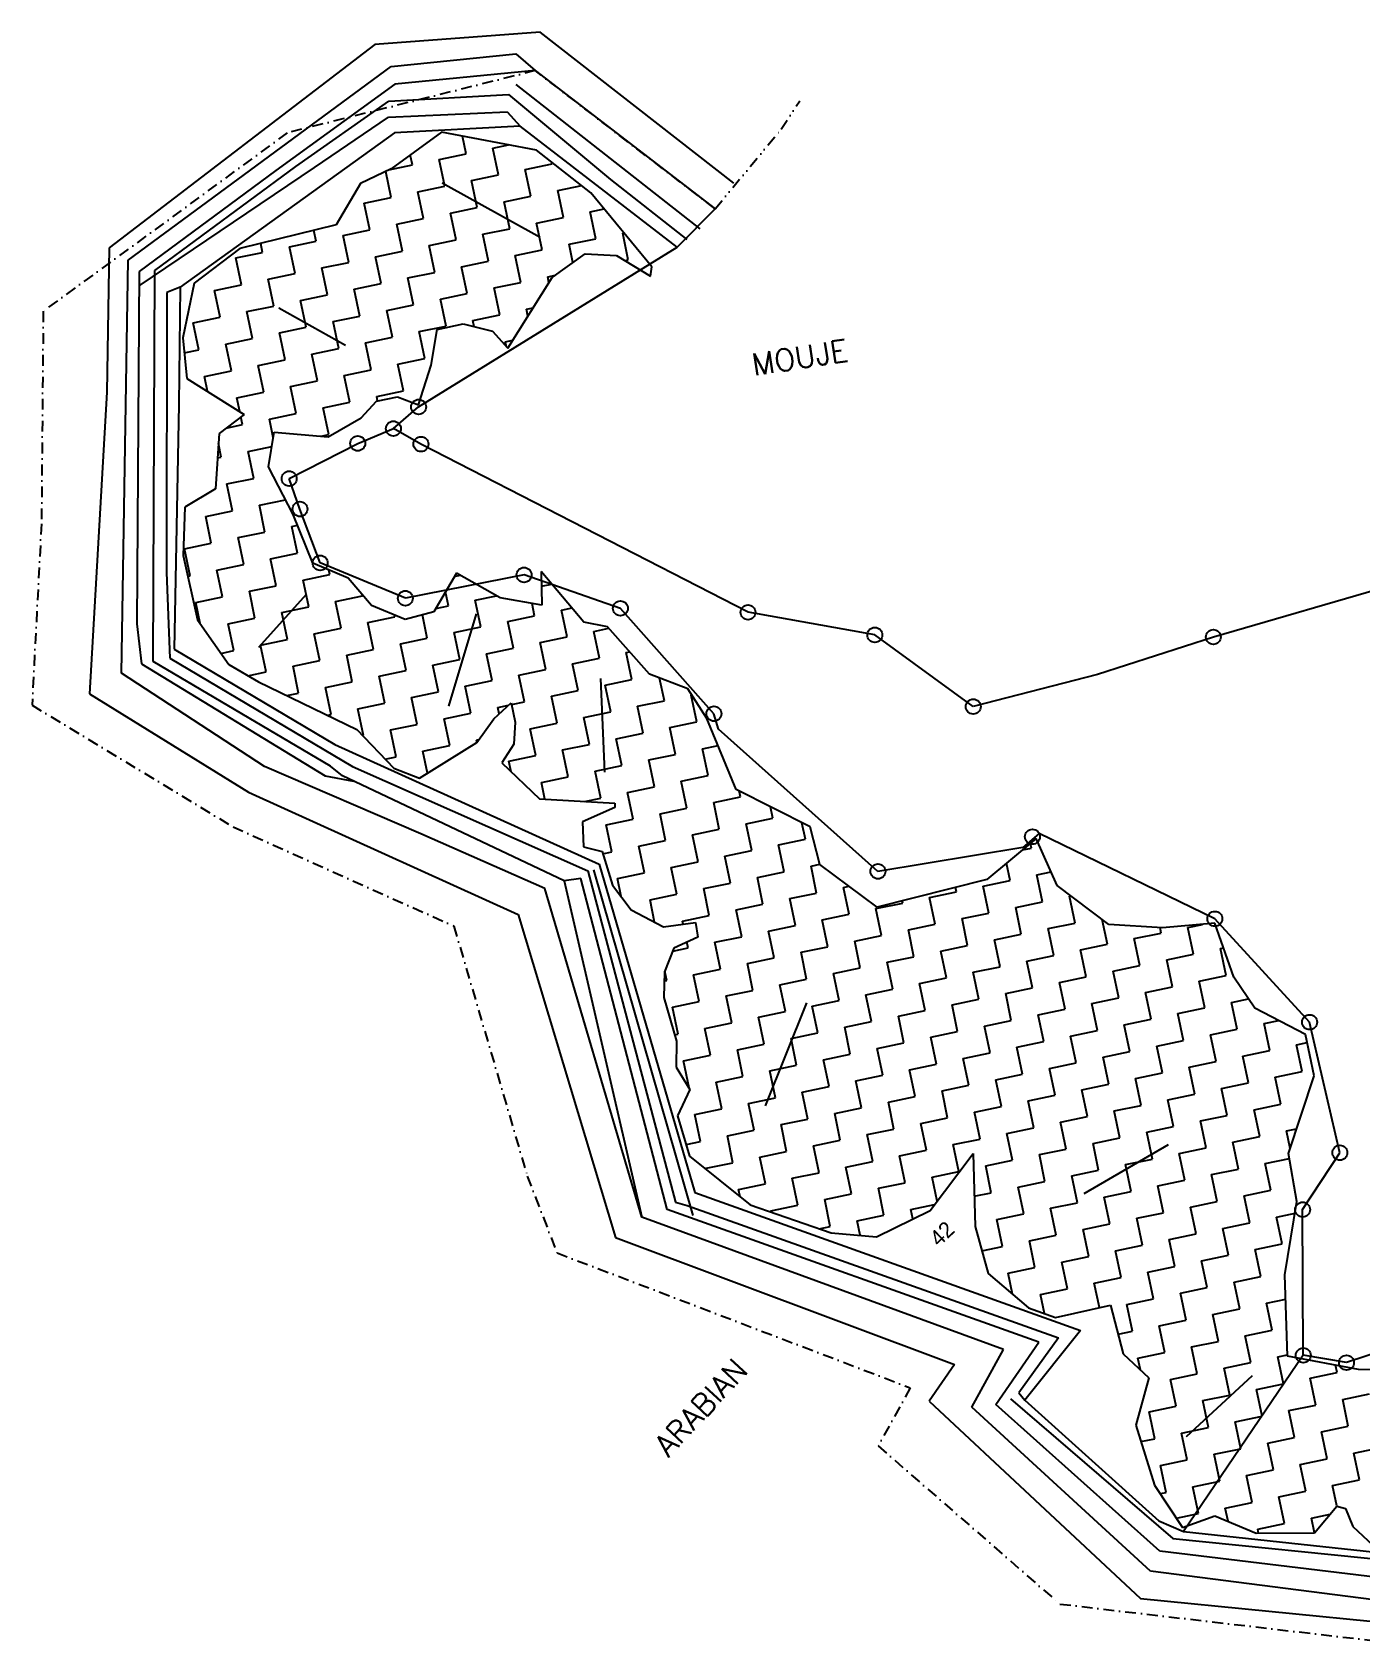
# Model space of a CAD drawing. Header units: metres. Extents: x 353942 to 357335, y 1746780 to 1749904.
# Drawn here: x 353942 to 354554, y 1748507 to 1749245 of the extents above; entities that cross this region are included whole.
import ezdxf

# ---------------------------------------------------------------- set-up
doc = ezdxf.new("R2010")
doc.units = ezdxf.units.M
doc.header["$MEASUREMENT"] = 0
doc.linetypes.add('DASHDOT', pattern=[1, 0.5, -0.25, 0, -0.25])
doc.linetypes.add('DIVIDE', pattern=[1.25, 0.5, -0.25, 0, -0.25, 0, -0.25])
for name, color, linetype in [('LINE_WATER', 4, 'Continuous'), ('POLY_HATCH', 12, 'Continuous'), ('POLY_PARCEL', 6, 'Continuous'), ('POLY_WATER', 4, 'Continuous'), ('SYM_ARROW', 1, 'Continuous'), ('TEXT_MAPOUT', 7, 'Continuous'), ('TEXT_PARCEL', 7, 'Continuous'), ('V_BOUND_LINE', 7, 'Continuous'), ('V_BOUND_STREAM_LINE', 7, 'DASHDOT'), ('V_DIVIDE_LINE', 7, 'DIVIDE')]:
    doc.layers.add(name, color=color, linetype=linetype)
doc.styles.get("Standard").update_dxf_attribs({"font": 'simplex.shx'})
doc.styles.add('TEXT_MAP', font='')
doc.styles.get('TEXT_MAP').set_extended_font_data('Kruti Dev 050')

msp = doc.modelspace()

# ---------------------------------------------------------------- linework, layer by layer
for centre in [(354119.9, 1749072.64), (354108.25, 1749062.66), (354091.83, 1749055.8), (354120.97, 1749055.48), (354060.2, 1749039.58), (354065.2, 1749025.54), (354074.5, 1749000.73), (354168.53, 1748995.19), (354113.78, 1748984.43), (354212.95, 1748979.79), (354271.78, 1748977.95), (354330.26, 1748967.54), (354486.35, 1748966.57), (354256.07, 1748931.19), (354375.63, 1748934.5), (354402.94, 1748874.48), (354331.7, 1748858.52), (354487.05, 1748836.67), (354530.73, 1748789.03), (354544.69, 1748728.84), (354527.51, 1748702.61), (354527.82, 1748635.46), (354547.75, 1748632.08)]:
    msp.add_circle(centre, 3.44)
at = {"layer": 'LINE_WATER'}
for p, q in [((354175.89, 1749245.44), (354099.73, 1749239.74)), ((354265.21, 1749175.73), (354175.89, 1749245.44)), ((354099.73, 1749239.74), (353977.16, 1749145.95)), ((353986.02, 1749140.27), (354107.29, 1749229.53)), ((354107.29, 1749229.53), (354164.74, 1749235.34)), ((354164.74, 1749235.34), (354173.68, 1749227.64)), ((354108.98, 1749221.43), (354054.1, 1749181.55)), ((354173.68, 1749227.64), (354108.98, 1749221.43)), ((354249.71, 1749154.66), (354164.86, 1749221.28)), ((354173.68, 1749227.64), (354256.59, 1749164.01)), ((354063.28, 1749183.47), (354106.13, 1749213.51)), ((354106.13, 1749213.51), (354161.32, 1749216.6)), ((354161.32, 1749216.6), (354208.43, 1749177.44)), ((354071.84, 1749183.01), (354105.97, 1749206.16)), ((354105.97, 1749206.16), (354160.74, 1749208.59)), ((354160.74, 1749208.59), (354166.76, 1749202.06)), ((353991, 1749128.47), (354071.84, 1749183.01)), ((354054.1, 1749181.55), (353991.04, 1749135.13)), ((353998.29, 1749135.52), (354063.28, 1749183.47)), ((354208.43, 1749177.44), (354243.56, 1749149.79)), ((353977.16, 1749145.95), (353976.09, 1749079.46)), ((353982.89, 1748949.95), (353986.02, 1749140.27)), ((353991.04, 1749135.13), (353990.04, 1748972.67)), ((353997.57, 1748955.28), (353998.29, 1749135.52)), ((354003.79, 1749125.4), (354003.7, 1748996.37)), ((354009.96, 1749127.81), (354003.79, 1749125.4)), ((353976.09, 1749079.46), (353968.21, 1748940.35)), ((354003.7, 1748996.37), (354005.13, 1748956.86)), ((353990.04, 1748972.67), (353992.16, 1748954.15)), ((354079.29, 1748907.01), (353997.57, 1748955.28)), ((354005.13, 1748956.86), (354089.47, 1748906.89)), ((354048.87, 1748906.85), (353982.89, 1748949.95)), ((353992.16, 1748954.15), (354076.84, 1748902.56)), ((353968.21, 1748940.35), (354041.44, 1748895.06)), ((354120.99, 1748875.89), (354048.87, 1748906.85)), ((354084.74, 1748902.52), (354079.29, 1748907.01)), ((354089.47, 1748906.89), (354197.9, 1748858.74)), ((354076.84, 1748902.56), (354089.94, 1748900.06)), ((354187, 1748854.2), (354084.74, 1748902.52)), ((354041.44, 1748895.06), (354165.83, 1748838.7)), ((354178.15, 1748850.66), (354120.99, 1748875.89)), ((354200.6, 1748859.3), (354246.35, 1748699.85)), ((354194.68, 1748855.25), (354187, 1748854.2)), ((354187, 1748854.2), (354222.89, 1748699.07)), ((354234.55, 1748702.63), (354194.68, 1748855.25)), ((354197.9, 1748858.74), (354238.28, 1748706.06)), ((354222.89, 1748699.07), (354178.15, 1748850.66)), ((354165.83, 1748838.7), (354210.7, 1748689.82)), ((354238.28, 1748706.06), (354243.74, 1748704.55)), ((354243.74, 1748704.55), (354415, 1748643.46)), ((354389.61, 1748638.15), (354222.89, 1748699.07)), ((354405.82, 1748641.54), (354234.55, 1748702.63)), ((354210.7, 1748689.82), (354367, 1748631.28)), ((354374.97, 1748611.62), (354389.61, 1748638.15)), ((354386.01, 1748612.8), (354405.82, 1748641.54)), ((354415, 1748643.46), (354396.6, 1748618.2)), ((354367, 1748631.28), (354355.33, 1748614.32)), ((354392.81, 1748615.34), (354467.74, 1748551.01)), ((354396.6, 1748618.2), (354399.46, 1748614.78)), ((354355.33, 1748614.32), (354452.83, 1748523.36)), ((354457.36, 1748535.89), (354374.97, 1748611.62)), ((354461.61, 1748545.22), (354386.01, 1748612.8)), ((354467.74, 1748551.01), (354602.88, 1748537.4)), ((354595.05, 1748529), (354461.61, 1748545.22)), ((354655.3, 1748510.61), (354457.36, 1748535.89)), ((354452.83, 1748523.36), (354655.51, 1748503.26))]:
    msp.add_line(p, q, dxfattribs=at)
at = {"layer": 'POLY_HATCH'}
for p, q in [((354130.48, 1749199.31), (354107.19, 1749182.4)), ((354174.22, 1749190.97), (354130.48, 1749199.31)), ((354199.32, 1749171.36), (354174.22, 1749190.97)), ((354107.19, 1749182.4), (354093.07, 1749175.56)), ((354093.07, 1749175.56), (354081.88, 1749156.52)), ((354227.45, 1749137.24), (354199.32, 1749171.36)), ((354081.88, 1749156.52), (354037.49, 1749145.68)), ((354037.49, 1749145.68), (354016.35, 1749129.61)), ((354181.44, 1749132.28), (354196.65, 1749143.23)), ((354196.65, 1749143.23), (354211.21, 1749142.39)), ((354211.21, 1749142.39), (354226.82, 1749132.84)), ((354161.04, 1749099.66), (354181.44, 1749132.28)), ((354226.82, 1749132.84), (354227.45, 1749137.24)), ((354016.35, 1749129.61), (354011.11, 1749104.44)), ((354128.49, 1749108.39), (354140.42, 1749110.89)), ((354140.42, 1749110.89), (354153.96, 1749107.5)), ((354011.11, 1749104.44), (354013.06, 1749085.81)), ((354125.72, 1749091.89), (354128.49, 1749108.39)), ((354153.96, 1749107.5), (354161.04, 1749099.66)), ((354119.83, 1749073.57), (354125.72, 1749091.89)), ((354013.06, 1749085.81), (354039.48, 1749069.2)), ((354093.46, 1749067.67), (354100.41, 1749075.34)), ((354100.41, 1749075.34), (354110.1, 1749077.36)), ((354110.1, 1749077.36), (354119.83, 1749073.57)), ((354039.48, 1749069.2), (354027.92, 1749060.44)), ((354078.2, 1749058.86), (354093.46, 1749067.67)), ((354027.92, 1749060.44), (354026.27, 1749034.85)), ((354050.72, 1749044.97), (354053.29, 1749061.05)), ((354053.29, 1749061.05), (354078.2, 1749058.86)), ((354062.01, 1749023.12), (354050.72, 1749044.97)), ((354026.27, 1749034.85), (354012.08, 1749026.45)), ((354012.08, 1749026.45), (354011.3, 1749004.15)), ((354071.16, 1749000.61), (354062.01, 1749023.12)), ((354011.3, 1749004.15), (354017.88, 1748974.54)), ((354087.44, 1748993.65), (354071.16, 1749000.61)), ((354098.22, 1748981.1), (354087.44, 1748993.65)), ((354137.35, 1748995.95), (354126.98, 1748978.23)), ((354157.5, 1748984.62), (354137.35, 1748995.95)), ((354196.15, 1748973.45), (354176.46, 1748996.72)), ((354176.46, 1748996.72), (354176.74, 1748981.24)), ((354176.74, 1748981.24), (354157.5, 1748984.62)), ((354113.63, 1748974.7), (354098.22, 1748981.1)), ((354126.98, 1748978.23), (354113.63, 1748974.7)), ((354017.88, 1748974.54), (354032.31, 1748953.86)), ((354206.98, 1748971.27), (354196.15, 1748973.45)), ((354226.37, 1748949.42), (354206.98, 1748971.27)), ((354032.31, 1748953.86), (354046.04, 1748945.86)), ((354244.06, 1748942.76), (354226.37, 1748949.42)), ((354046.04, 1748945.86), (354091.46, 1748923.89)), ((354252.86, 1748929.06), (354244.06, 1748942.76)), ((354154.57, 1748928.93), (354162.55, 1748936.26)), ((354162.55, 1748936.26), (354164.41, 1748927.33)), ((354146.75, 1748917.98), (354154.57, 1748928.93)), ((354164.41, 1748927.33), (354163.83, 1748917.11)), ((354266.37, 1748896.35), (354252.86, 1748929.06)), ((354091.46, 1748923.89), (354108.41, 1748906.08)), ((354120.24, 1748901.56), (354146.75, 1748917.98)), ((354163.83, 1748917.11), (354158.23, 1748908.56)), ((354108.41, 1748906.08), (354120.24, 1748901.56)), ((354158.23, 1748908.56), (354175.69, 1748892.01)), ((354300.37, 1748879.04), (354266.37, 1748896.35)), ((354175.69, 1748892.01), (354210.34, 1748889.94)), ((354210.34, 1748889.94), (354210.35, 1748888)), ((354210.35, 1748888), (354195.41, 1748881.38)), ((354195.41, 1748881.38), (354195.88, 1748869.83)), ((354304.93, 1748861.67), (354300.37, 1748879.04)), ((354404.69, 1748873.64), (354381.95, 1748854.83)), ((354414.41, 1748851.99), (354404.69, 1748873.64)), ((354195.88, 1748869.83), (354204.48, 1748867.74)), ((354204.48, 1748867.74), (354209.37, 1748852.22)), ((354331.28, 1748842.01), (354304.93, 1748861.67)), ((354209.37, 1748852.22), (354217.98, 1748840.81)), ((354381.95, 1748854.83), (354331.28, 1748842.01)), ((354438.17, 1748834.01), (354414.41, 1748851.99)), ((354217.98, 1748840.81), (354232.82, 1748833.04)), ((354232.82, 1748833.04), (354247.59, 1748834.96)), ((354247.59, 1748834.96), (354248.61, 1748828.19)), ((354462.94, 1748832.53), (354438.17, 1748834.01)), ((354486.96, 1748834.59), (354462.94, 1748832.53)), ((354495.85, 1748809.8), (354486.96, 1748834.59)), ((354237.61, 1748823.17), (354233.3, 1748812.17)), ((354248.61, 1748828.19), (354237.61, 1748823.17)), ((354233.3, 1748812.17), (354233.02, 1748800.46)), ((354505.5, 1748795.54), (354495.85, 1748809.8)), ((354233.02, 1748800.46), (354238.79, 1748780.3)), ((354528.79, 1748783.39), (354505.5, 1748795.54)), ((354238.79, 1748780.3), (354238.6, 1748768.22)), ((354532.79, 1748764.24), (354528.79, 1748783.39)), ((354238.6, 1748768.22), (354245.03, 1748757.92)), ((354521.01, 1748728.47), (354532.79, 1748764.24)), ((354245.03, 1748757.92), (354239.31, 1748745.91)), ((354239.31, 1748745.91), (354244.76, 1748727.25)), ((354244.76, 1748727.25), (354272.8, 1748704.75)), ((354355.75, 1748702.29), (354375.53, 1748728.56)), ((354375.53, 1748728.56), (354376.49, 1748694.87)), ((354524.89, 1748706.33), (354521.01, 1748728.47)), ((354272.8, 1748704.75), (354310.08, 1748691.97)), ((354519.35, 1748672.61), (354524.89, 1748706.33)), ((354331.07, 1748690.14), (354355.75, 1748702.29)), ((354310.08, 1748691.97), (354331.07, 1748690.14)), ((354376.49, 1748694.87), (354382.57, 1748673.23)), ((354382.57, 1748673.23), (354401.07, 1748657.29)), ((354520.52, 1748635.1), (354519.35, 1748672.61)), ((354401.07, 1748657.29), (354413.64, 1748652.93)), ((354413.64, 1748652.93), (354438.9, 1748658.6)), ((354438.9, 1748658.6), (354444.76, 1748636.13)), ((354444.76, 1748636.13), (354456.6, 1748625.1)), ((354553.32, 1748628.92), (354520.52, 1748635.1)), ((354456.6, 1748625.1), (354450.66, 1748603.27)), ((354570.39, 1748628.79), (354553.32, 1748628.92)), ((354450.66, 1748603.27), (354459.19, 1748575.53)), ((354459.19, 1748575.53), (354472.19, 1748556.11)), ((354532.97, 1748553.68), (354543.24, 1748565.92)), ((354543.24, 1748565.92), (354547.36, 1748564.84)), ((354547.36, 1748564.84), (354550.64, 1748556.59)), ((354472.19, 1748556.11), (354487, 1748561.54)), ((354487, 1748561.54), (354506.17, 1748553.51)), ((354550.64, 1748556.59), (354562.22, 1748545.81)), ((354506.17, 1748553.51), (354532.97, 1748553.68))]:
    msp.add_line(p, q, dxfattribs=at)
at = {"layer": 'POLY_HATCH', "linetype": 'Continuous'}
for p, q in [((354141.76, 1749189.34), (354140.06, 1749197.48)), ((354154.14, 1749191.93), (354161.32, 1749193.43)), ((354156.73, 1749179.55), (354154.14, 1749191.93)), ((354106.16, 1749181.9), (354117.01, 1749184.17)), ((354117.01, 1749184.17), (354116.04, 1749188.82)), ((354129.39, 1749186.75), (354141.76, 1749189.34)), ((354131.98, 1749174.38), (354129.39, 1749186.75)), ((354169.1, 1749182.14), (354181.48, 1749184.73)), ((354181.48, 1749184.73), (354181.33, 1749185.42)), ((354107.22, 1749169.2), (354104.72, 1749181.2)), ((354144.35, 1749176.97), (354156.73, 1749179.55)), ((354146.94, 1749164.59), (354144.35, 1749176.97)), ((354171.69, 1749169.76), (354169.1, 1749182.14)), ((354094.85, 1749166.62), (354107.22, 1749169.2)), ((354119.6, 1749171.79), (354131.98, 1749174.38)), ((354122.19, 1749159.42), (354119.6, 1749171.79)), ((354159.31, 1749167.18), (354171.69, 1749169.76)), ((354184.06, 1749172.35), (354195.1, 1749174.66)), ((354186.65, 1749159.98), (354184.06, 1749172.35)), ((354097.44, 1749154.24), (354094.85, 1749166.62)), ((354134.56, 1749162), (354146.94, 1749164.59)), ((354137.15, 1749149.63), (354134.56, 1749162)), ((354161.9, 1749154.8), (354159.31, 1749167.18)), ((354199.03, 1749162.56), (354205.46, 1749163.91)), ((354201.61, 1749150.19), (354199.03, 1749162.56)), ((354109.81, 1749156.83), (354122.19, 1749159.42)), ((354112.4, 1749144.45), (354109.81, 1749156.83)), ((354149.53, 1749152.21), (354161.9, 1749154.8)), ((354174.28, 1749157.39), (354186.65, 1749159.98)), ((354176.86, 1749145.01), (354174.28, 1749157.39)), ((354047.94, 1749143.89), (354047.07, 1749148.02)), ((354060.31, 1749146.48), (354072.69, 1749149.07)), ((354072.69, 1749149.07), (354071.65, 1749154.02)), ((354085.06, 1749151.65), (354097.44, 1749154.24)), ((354087.65, 1749139.28), (354085.06, 1749151.65)), ((354124.77, 1749147.04), (354137.15, 1749149.63)), ((354127.36, 1749134.66), (354124.77, 1749147.04)), ((354152.11, 1749139.84), (354149.53, 1749152.21)), ((354189.24, 1749147.6), (354201.61, 1749150.19)), ((354191, 1749139.17), (354189.24, 1749147.6)), ((354213.99, 1749152.78), (354214.55, 1749152.89)), ((354216.58, 1749140.4), (354213.99, 1749152.78)), ((354035.56, 1749141.3), (354047.94, 1749143.89)), ((354038.15, 1749128.93), (354035.56, 1749141.3)), ((354062.9, 1749134.1), (354060.31, 1749146.48)), ((354100.02, 1749141.87), (354112.4, 1749144.45)), ((354102.61, 1749129.49), (354100.02, 1749141.87)), ((354139.74, 1749137.25), (354152.11, 1749139.84)), ((354164.49, 1749142.43), (354176.86, 1749145.01)), ((354167.08, 1749130.05), (354164.49, 1749142.43)), ((354215, 1749140.07), (354216.58, 1749140.4)), ((354050.52, 1749131.52), (354062.9, 1749134.1)), ((354075.27, 1749136.69), (354087.65, 1749139.28)), ((354077.86, 1749124.32), (354075.27, 1749136.69)), ((354114.99, 1749132.08), (354127.36, 1749134.66)), ((354142.32, 1749124.88), (354139.74, 1749137.25)), ((354179.45, 1749132.64), (354182.95, 1749133.37)), ((354180, 1749129.99), (354179.45, 1749132.64)), ((354025.77, 1749126.34), (354038.15, 1749128.93)), ((354028.36, 1749113.97), (354025.77, 1749126.34)), ((354053.11, 1749119.14), (354050.52, 1749131.52)), ((354090.24, 1749126.9), (354102.61, 1749129.49)), ((354092.82, 1749114.53), (354090.24, 1749126.9)), ((354117.57, 1749119.7), (354114.99, 1749132.08)), ((354129.95, 1749122.29), (354142.32, 1749124.88)), ((354154.7, 1749127.46), (354167.08, 1749130.05)), ((354157.29, 1749115.09), (354154.7, 1749127.46)), ((354040.74, 1749116.55), (354053.11, 1749119.14)), ((354065.49, 1749121.73), (354077.86, 1749124.32)), ((354068.07, 1749109.35), (354065.49, 1749121.73)), ((354105.2, 1749117.11), (354117.57, 1749119.7)), ((354132.54, 1749109.91), (354129.95, 1749122.29)), ((354169.66, 1749117.68), (354172.7, 1749118.31)), ((354170.32, 1749114.51), (354169.66, 1749117.68)), ((354015.99, 1749111.38), (354028.36, 1749113.97)), ((354018.57, 1749099), (354015.99, 1749111.38)), ((354043.32, 1749104.18), (354040.74, 1749116.55)), ((354080.45, 1749111.94), (354092.82, 1749114.53)), ((354083.04, 1749099.56), (354080.45, 1749111.94)), ((354107.79, 1749104.74), (354105.2, 1749117.11)), ((354144.91, 1749112.5), (354157.29, 1749115.09)), ((354145.52, 1749109.61), (354144.91, 1749112.5)), ((354030.95, 1749101.59), (354043.32, 1749104.18)), ((354055.7, 1749106.77), (354068.07, 1749109.35)), ((354058.29, 1749094.39), (354055.7, 1749106.77)), ((354095.41, 1749102.15), (354107.79, 1749104.74)), ((354120.16, 1749107.33), (354132.54, 1749109.91)), ((354122.75, 1749094.95), (354120.16, 1749107.33)), ((354159.87, 1749102.71), (354163.41, 1749103.45)), ((354160.35, 1749100.42), (354159.87, 1749102.71)), ((354011.83, 1749097.59), (354018.57, 1749099)), ((354033.54, 1749089.22), (354030.95, 1749101.59)), ((354070.66, 1749096.98), (354083.04, 1749099.56)), ((354073.25, 1749084.6), (354070.66, 1749096.98)), ((354098, 1749089.78), (354095.41, 1749102.15)), ((354021.16, 1749086.63), (354033.54, 1749089.22)), ((354045.91, 1749091.8), (354058.29, 1749094.39)), ((354048.5, 1749079.43), (354045.91, 1749091.8)), ((354085.62, 1749087.19), (354098, 1749089.78)), ((354110.37, 1749092.36), (354122.75, 1749094.95)), ((354112.96, 1749079.99), (354110.37, 1749092.36)), ((354022.58, 1749079.83), (354021.16, 1749086.63)), ((354060.87, 1749082.01), (354073.25, 1749084.6)), ((354063.46, 1749069.64), (354060.87, 1749082.01)), ((354088.21, 1749074.81), (354085.62, 1749087.19)), ((354036.12, 1749076.84), (354048.5, 1749079.43)), ((354037.45, 1749070.47), (354036.12, 1749076.84)), ((354075.84, 1749072.23), (354088.21, 1749074.81)), ((354100.59, 1749077.4), (354112.96, 1749079.99)), ((354100.99, 1749075.46), (354100.59, 1749077.4)), ((354038.71, 1749064.46), (354037.96, 1749068.05)), ((354051.09, 1749067.05), (354063.46, 1749069.64)), ((354052.88, 1749058.49), (354051.09, 1749067.05)), ((354078.42, 1749059.85), (354075.84, 1749072.23)), ((354031.14, 1749062.88), (354038.71, 1749064.46)), ((354075.02, 1749059.14), (354078.42, 1749059.85)), ((354028.92, 1749049.5), (354027.62, 1749055.75)), ((354041.3, 1749052.09), (354052.22, 1749054.37)), ((354043.89, 1749039.71), (354041.3, 1749052.09)), ((354027.19, 1749049.14), (354028.92, 1749049.5)), ((354031.51, 1749037.13), (354043.89, 1749039.71)), ((354034.1, 1749024.75), (354031.51, 1749037.13)), ((354046.47, 1749027.34), (354058.53, 1749029.86)), ((354021.72, 1749022.16), (354034.1, 1749024.75)), ((354024.31, 1749009.79), (354021.72, 1749022.16)), ((354049.06, 1749014.96), (354046.47, 1749027.34)), ((354036.68, 1749012.38), (354049.06, 1749014.96)), ((354061.44, 1749017.55), (354064.05, 1749018.1)), ((354064.02, 1749005.18), (354061.44, 1749017.55)), ((354011.93, 1749007.2), (354024.31, 1749009.79)), ((354014.52, 1748994.83), (354011.93, 1749007.2)), ((354039.27, 1749000), (354036.68, 1749012.38)), ((354026.9, 1748997.41), (354039.27, 1749000)), ((354051.65, 1749002.59), (354064.02, 1749005.18)), ((354054.23, 1748990.21), (354051.65, 1749002.59)), ((354013.42, 1748994.6), (354014.52, 1748994.83)), ((354029.48, 1748985.04), (354026.9, 1748997.41)), ((354066.61, 1748992.8), (354078.99, 1748995.39)), ((354069.2, 1748980.43), (354066.61, 1748992.8)), ((354078.99, 1748995.39), (354078.55, 1748997.45)), ((354136.5, 1748994.5), (354139, 1748995.02)), ((354017.11, 1748982.45), (354029.48, 1748985.04)), ((354041.86, 1748987.63), (354054.23, 1748990.21)), ((354044.45, 1748975.25), (354041.86, 1748987.63)), ((354081.57, 1748983.01), (354093.95, 1748985.6)), ((354093.95, 1748985.6), (354093.82, 1748986.23)), ((354133.66, 1748980.99), (354132.33, 1748987.37)), ((354146.04, 1748983.58), (354155.75, 1748985.61)), ((354176.58, 1748989.96), (354181.34, 1748990.96)), ((354019.14, 1748972.73), (354017.11, 1748982.45)), ((354056.82, 1748977.84), (354069.2, 1748980.43)), ((354059.41, 1748965.46), (354056.82, 1748977.84)), ((354084.16, 1748970.64), (354081.57, 1748983.01)), ((354127.88, 1748979.78), (354133.66, 1748980.99)), ((354148.62, 1748971.2), (354146.04, 1748983.58)), ((354173.37, 1748976.37), (354172.19, 1748982.03)), ((354185.75, 1748978.96), (354190.63, 1748979.98)), ((354188.34, 1748966.59), (354185.75, 1748978.96)), ((354032.07, 1748972.66), (354044.45, 1748975.25)), ((354034.66, 1748960.29), (354032.07, 1748972.66)), ((354071.78, 1748968.05), (354084.16, 1748970.64)), ((354096.54, 1748973.23), (354108.91, 1748975.81)), ((354099.12, 1748960.85), (354096.54, 1748973.23)), ((354108.91, 1748975.81), (354108.72, 1748976.74)), ((354123.87, 1748966.03), (354121.62, 1748976.82)), ((354136.25, 1748968.61), (354148.62, 1748971.2)), ((354161, 1748973.79), (354173.37, 1748976.37)), ((354163.59, 1748961.41), (354161, 1748973.79)), ((354200.71, 1748969.17), (354207.57, 1748970.61)), ((354047.03, 1748962.88), (354059.41, 1748965.46)), ((354049.62, 1748950.5), (354047.03, 1748962.88)), ((354074.37, 1748955.68), (354071.78, 1748968.05)), ((354111.5, 1748963.44), (354123.87, 1748966.03)), ((354114.09, 1748951.06), (354111.5, 1748963.44)), ((354138.84, 1748956.24), (354136.25, 1748968.61)), ((354175.96, 1748964), (354188.34, 1748966.59)), ((354178.55, 1748951.62), (354175.96, 1748964)), ((354203.3, 1748956.8), (354200.71, 1748969.17)), ((354028.7, 1748959.04), (354034.66, 1748960.29)), ((354062, 1748953.09), (354074.37, 1748955.68)), ((354086.75, 1748958.26), (354099.12, 1748960.85)), ((354089.33, 1748945.89), (354086.75, 1748958.26)), ((354126.46, 1748953.65), (354138.84, 1748956.24)), ((354151.21, 1748958.82), (354163.59, 1748961.41)), ((354153.8, 1748946.45), (354151.21, 1748958.82)), ((354190.92, 1748954.21), (354203.3, 1748956.8)), ((354215.67, 1748959.39), (354217.24, 1748959.71)), ((354218.26, 1748947.01), (354215.67, 1748959.39)), ((354041.12, 1748948.72), (354049.62, 1748950.5)), ((354064.58, 1748940.71), (354062, 1748953.09)), ((354101.71, 1748948.47), (354114.09, 1748951.06)), ((354104.3, 1748936.1), (354101.71, 1748948.47)), ((354129.05, 1748941.27), (354126.46, 1748953.65)), ((354166.17, 1748949.04), (354178.55, 1748951.62)), ((354168.76, 1748936.66), (354166.17, 1748949.04)), ((354193.51, 1748941.84), (354190.92, 1748954.21)), ((354233.22, 1748937.22), (354231.04, 1748947.66)), ((354059.07, 1748939.56), (354064.58, 1748940.71)), ((354076.96, 1748943.3), (354089.33, 1748945.89)), ((354079.55, 1748930.92), (354076.96, 1748943.3)), ((354116.67, 1748938.69), (354129.05, 1748941.27)), ((354141.42, 1748943.86), (354153.8, 1748946.45)), ((354144.01, 1748931.49), (354141.42, 1748943.86)), ((354181.14, 1748939.25), (354193.51, 1748941.84)), ((354205.89, 1748944.42), (354218.26, 1748947.01)), ((354208.47, 1748932.05), (354205.89, 1748944.42)), ((354091.92, 1748933.51), (354104.3, 1748936.1)), ((354094.51, 1748921.14), (354091.92, 1748933.51)), ((354119.26, 1748926.31), (354116.67, 1748938.69)), ((354156.39, 1748934.07), (354161.28, 1748935.1)), ((354156.99, 1748931.16), (354156.39, 1748934.07)), ((354162.73, 1748935.4), (354168.76, 1748936.66)), ((354183.72, 1748926.87), (354181.14, 1748939.25)), ((354220.85, 1748934.64), (354233.22, 1748937.22)), ((354223.44, 1748922.26), (354220.85, 1748934.64)), ((354245.6, 1748939.81), (354245.91, 1748939.88)), ((354248.19, 1748927.44), (354245.6, 1748939.81)), ((354077.71, 1748930.54), (354079.55, 1748930.92)), ((354106.88, 1748923.72), (354119.26, 1748926.31)), ((354131.64, 1748928.9), (354144.01, 1748931.49)), ((354134.22, 1748916.52), (354131.64, 1748928.9)), ((354171.35, 1748924.29), (354183.72, 1748926.87)), ((354196.1, 1748929.46), (354208.47, 1748932.05)), ((354198.69, 1748917.09), (354196.1, 1748929.46)), ((354235.81, 1748924.85), (354248.19, 1748927.44)), ((354094.15, 1748921.06), (354094.51, 1748921.14)), ((354109.47, 1748911.35), (354106.88, 1748923.72)), ((354146.6, 1748919.11), (354147.72, 1748919.35)), ((354146.82, 1748918.07), (354146.6, 1748919.11)), ((354173.94, 1748911.91), (354171.35, 1748924.29)), ((354211.06, 1748919.67), (354223.44, 1748922.26)), ((354213.65, 1748907.3), (354211.06, 1748919.67)), ((354238.4, 1748912.47), (354235.81, 1748924.85)), ((354104.4, 1748910.29), (354109.47, 1748911.35)), ((354121.85, 1748913.94), (354134.22, 1748916.52)), ((354123.95, 1748903.86), (354121.85, 1748913.94)), ((354161.56, 1748909.32), (354173.94, 1748911.91)), ((354186.31, 1748914.5), (354198.69, 1748917.09)), ((354188.9, 1748902.12), (354186.31, 1748914.5)), ((354226.02, 1748909.89), (354238.4, 1748912.47)), ((354250.77, 1748915.06), (354258.01, 1748916.57)), ((354253.36, 1748902.69), (354250.77, 1748915.06)), ((354162.58, 1748904.43), (354161.56, 1748909.32)), ((354201.27, 1748904.71), (354213.65, 1748907.3)), ((354203.86, 1748892.34), (354201.27, 1748904.71)), ((354228.61, 1748897.51), (354226.02, 1748909.89)), ((354176.52, 1748899.54), (354188.9, 1748902.12)), ((354178.13, 1748891.87), (354176.52, 1748899.54)), ((354216.24, 1748894.92), (354228.61, 1748897.51)), ((354240.99, 1748900.1), (354253.36, 1748902.69)), ((354243.57, 1748887.72), (354240.99, 1748900.1)), ((354196.39, 1748890.77), (354203.86, 1748892.34)), ((354218.82, 1748882.55), (354216.24, 1748894.92)), ((354255.95, 1748890.31), (354268.32, 1748892.9)), ((354258.54, 1748877.93), (354255.95, 1748890.31)), ((354268.32, 1748892.9), (354267.75, 1748895.65)), ((354206.45, 1748879.96), (354218.82, 1748882.55)), ((354231.2, 1748885.14), (354243.57, 1748887.72)), ((354233.79, 1748872.76), (354231.2, 1748885.14)), ((354270.91, 1748880.52), (354283.29, 1748883.11)), ((354283.29, 1748883.11), (354282.2, 1748888.29)), ((354209.04, 1748867.59), (354206.45, 1748879.96)), ((354246.16, 1748875.35), (354258.54, 1748877.93)), ((354248.75, 1748862.97), (354246.16, 1748875.35)), ((354273.5, 1748868.15), (354270.91, 1748880.52)), ((354298.25, 1748873.32), (354296.66, 1748880.92)), ((354204.81, 1748866.7), (354209.04, 1748867.59)), ((354221.41, 1748870.17), (354233.79, 1748872.76)), ((354224, 1748857.8), (354221.41, 1748870.17)), ((354261.12, 1748865.56), (354273.5, 1748868.15)), ((354285.87, 1748870.73), (354298.25, 1748873.32)), ((354288.46, 1748858.36), (354285.87, 1748870.73)), ((354398.39, 1748868.43), (354402.43, 1748869.27)), ((354402.43, 1748869.27), (354401.98, 1748871.4)), ((354236.37, 1748860.38), (354248.75, 1748862.97)), ((354238.96, 1748848.01), (354236.37, 1748860.38)), ((354263.71, 1748853.18), (354261.12, 1748865.56)), ((354300.84, 1748860.95), (354304.9, 1748861.8)), ((354303.42, 1748848.57), (354300.84, 1748860.95)), ((354392.64, 1748854.31), (354390.97, 1748862.29)), ((354211.62, 1748855.21), (354224, 1748857.8)), ((354213.35, 1748846.94), (354211.62, 1748855.21)), ((354251.34, 1748850.6), (354263.71, 1748853.18)), ((354276.09, 1748855.77), (354288.46, 1748858.36)), ((354278.67, 1748843.4), (354276.09, 1748855.77)), ((354315.8, 1748851.16), (354318.31, 1748851.68)), ((354380.26, 1748851.72), (354392.64, 1748854.31)), ((354382.85, 1748839.35), (354380.26, 1748851.72)), ((354405.01, 1748856.9), (354411.59, 1748858.27)), ((354407.6, 1748844.52), (354405.01, 1748856.9)), ((354226.59, 1748845.42), (354238.96, 1748848.01)), ((354228.73, 1748835.18), (354226.59, 1748845.42)), ((354253.92, 1748838.22), (354251.34, 1748850.6)), ((354291.05, 1748845.98), (354303.42, 1748848.57)), ((354293.64, 1748833.61), (354291.05, 1748845.98)), ((354318.39, 1748838.78), (354315.8, 1748851.16)), ((354343.14, 1748843.96), (354342.93, 1748844.96)), ((354355.51, 1748846.55), (354367.89, 1748849.13)), ((354358.1, 1748834.17), (354355.51, 1748846.55)), ((354367.89, 1748849.13), (354367.46, 1748851.16)), ((354395.23, 1748841.93), (354407.6, 1748844.52)), ((354419.98, 1748847.11), (354420.67, 1748847.25)), ((354422.56, 1748834.73), (354419.98, 1748847.11)), ((354241.55, 1748835.63), (354253.92, 1748838.22)), ((354266.3, 1748840.81), (354278.67, 1748843.4)), ((354268.89, 1748828.43), (354266.3, 1748840.81)), ((354306.01, 1748836.2), (354318.39, 1748838.78)), ((354330.76, 1748841.37), (354343.14, 1748843.96)), ((354333.35, 1748829), (354330.76, 1748841.37)), ((354370.48, 1748836.76), (354382.85, 1748839.35)), ((354373.06, 1748824.38), (354370.48, 1748836.76)), ((354397.81, 1748829.56), (354395.23, 1748841.93)), ((354241.85, 1748834.21), (354241.55, 1748835.63)), ((354281.26, 1748831.02), (354293.64, 1748833.61)), ((354283.85, 1748818.65), (354281.26, 1748831.02)), ((354308.6, 1748823.82), (354306.01, 1748836.2)), ((354345.72, 1748831.58), (354358.1, 1748834.17)), ((354348.31, 1748819.21), (354345.72, 1748831.58)), ((354385.44, 1748826.97), (354397.81, 1748829.56)), ((354410.19, 1748832.15), (354422.56, 1748834.73)), ((354412.78, 1748819.77), (354410.19, 1748832.15)), ((354437.53, 1748824.94), (354435.15, 1748836.3)), ((354449.9, 1748827.53), (354462.28, 1748830.12)), ((354462.28, 1748830.12), (354461.76, 1748832.6)), ((354474.65, 1748832.71), (354481.38, 1748834.11)), ((354477.24, 1748820.33), (354474.65, 1748832.71)), ((354237.07, 1748821.78), (354244.14, 1748823.26)), ((354244.14, 1748823.26), (354243.59, 1748825.89)), ((354256.51, 1748825.85), (354268.89, 1748828.43)), ((354259.1, 1748813.47), (354256.51, 1748825.85)), ((354296.22, 1748821.23), (354308.6, 1748823.82)), ((354320.97, 1748826.41), (354333.35, 1748829)), ((354323.56, 1748814.03), (354320.97, 1748826.41)), ((354360.69, 1748821.8), (354373.06, 1748824.38)), ((354388.03, 1748814.6), (354385.44, 1748826.97)), ((354425.15, 1748822.36), (354437.53, 1748824.94)), ((354427.74, 1748809.98), (354425.15, 1748822.36)), ((354452.49, 1748815.16), (354449.9, 1748827.53)), ((354489.61, 1748822.92), (354491.04, 1748823.22)), ((354492.2, 1748810.54), (354489.61, 1748822.92)), ((354271.47, 1748816.06), (354283.85, 1748818.65)), ((354274.06, 1748803.68), (354271.47, 1748816.06)), ((354298.81, 1748808.86), (354296.22, 1748821.23)), ((354335.94, 1748816.62), (354348.31, 1748819.21)), ((354338.52, 1748804.25), (354335.94, 1748816.62)), ((354363.27, 1748809.42), (354360.69, 1748821.8)), ((354375.65, 1748812.01), (354388.03, 1748814.6)), ((354400.4, 1748817.18), (354412.78, 1748819.77)), ((354402.99, 1748804.81), (354400.4, 1748817.18)), ((354440.11, 1748812.57), (354452.49, 1748815.16)), ((354464.86, 1748817.74), (354477.24, 1748820.33)), ((354467.45, 1748805.37), (354464.86, 1748817.74)), ((354233.2, 1748808.06), (354234.35, 1748808.3)), ((354234.35, 1748808.3), (354233.46, 1748812.57)), ((354246.72, 1748810.88), (354259.1, 1748813.47)), ((354249.31, 1748798.51), (354246.72, 1748810.88)), ((354286.44, 1748806.27), (354298.81, 1748808.86)), ((354311.19, 1748811.45), (354323.56, 1748814.03)), ((354313.77, 1748799.07), (354311.19, 1748811.45)), ((354350.9, 1748806.83), (354363.27, 1748809.42)), ((354378.24, 1748799.63), (354375.65, 1748812.01)), ((354415.36, 1748807.39), (354427.74, 1748809.98)), ((354417.95, 1748795.02), (354415.36, 1748807.39)), ((354442.7, 1748800.19), (354440.11, 1748812.57)), ((354479.83, 1748807.96), (354492.2, 1748810.54)), ((354482.41, 1748795.58), (354479.83, 1748807.96)), ((354261.69, 1748801.1), (354274.06, 1748803.68)), ((354264.27, 1748788.72), (354261.69, 1748801.1)), ((354289.02, 1748793.9), (354286.44, 1748806.27)), ((354326.15, 1748801.66), (354338.52, 1748804.25)), ((354328.74, 1748789.28), (354326.15, 1748801.66)), ((354353.49, 1748794.46), (354350.9, 1748806.83)), ((354390.61, 1748802.22), (354402.99, 1748804.81)), ((354393.2, 1748789.84), (354390.61, 1748802.22)), ((354430.33, 1748797.61), (354442.7, 1748800.19)), ((354455.08, 1748802.78), (354467.45, 1748805.37)), ((354457.66, 1748790.41), (354455.08, 1748802.78)), ((354494.79, 1748798.17), (354502.61, 1748799.8)), ((354236.94, 1748795.92), (354249.31, 1748798.51)), ((354239.52, 1748783.55), (354236.94, 1748795.92)), ((354276.65, 1748791.31), (354289.02, 1748793.9)), ((354301.4, 1748796.48), (354313.77, 1748799.07)), ((354303.99, 1748784.11), (354301.4, 1748796.48)), ((354341.11, 1748791.87), (354353.49, 1748794.46)), ((354365.86, 1748797.05), (354378.24, 1748799.63)), ((354368.45, 1748784.67), (354365.86, 1748797.05)), ((354405.58, 1748792.43), (354417.95, 1748795.02)), ((354408.16, 1748780.06), (354405.58, 1748792.43)), ((354432.91, 1748785.23), (354430.33, 1748797.61)), ((354470.04, 1748792.99), (354482.41, 1748795.58)), ((354472.63, 1748780.62), (354470.04, 1748792.99)), ((354497.38, 1748785.79), (354494.79, 1748798.17)), ((354251.9, 1748786.13), (354264.27, 1748788.72)), ((354254.49, 1748773.76), (354251.9, 1748786.13)), ((354279.24, 1748778.93), (354276.65, 1748791.31)), ((354316.36, 1748786.7), (354328.74, 1748789.28)), ((354318.95, 1748774.32), (354316.36, 1748786.7)), ((354343.7, 1748779.5), (354341.11, 1748791.87)), ((354380.82, 1748787.26), (354393.2, 1748789.84)), ((354383.41, 1748774.88), (354380.82, 1748787.26)), ((354420.54, 1748782.64), (354432.91, 1748785.23)), ((354445.29, 1748787.82), (354457.66, 1748790.41)), ((354447.88, 1748775.44), (354445.29, 1748787.82)), ((354485, 1748783.21), (354497.38, 1748785.79)), ((354509.75, 1748788.38), (354516.51, 1748789.79)), ((354512.34, 1748776.01), (354509.75, 1748788.38)), ((354237.96, 1748783.22), (354239.52, 1748783.55)), ((354266.86, 1748776.35), (354279.24, 1748778.93)), ((354291.61, 1748781.52), (354303.99, 1748784.11)), ((354294.2, 1748769.15), (354291.61, 1748781.52)), ((354331.32, 1748776.91), (354343.7, 1748779.5)), ((354356.07, 1748782.08), (354368.45, 1748784.67)), ((354358.66, 1748769.71), (354356.07, 1748782.08)), ((354395.79, 1748777.47), (354408.16, 1748780.06)), ((354423.13, 1748770.27), (354420.54, 1748782.64)), ((354460.25, 1748778.03), (354472.63, 1748780.62)), ((354462.84, 1748765.66), (354460.25, 1748778.03)), ((354487.59, 1748770.83), (354485, 1748783.21)), ((354524.71, 1748778.59), (354529.58, 1748779.61)), ((354527.3, 1748766.22), (354524.71, 1748778.59)), ((354242.11, 1748771.17), (354254.49, 1748773.76)), ((354244.7, 1748758.8), (354242.11, 1748771.17)), ((354269.45, 1748763.97), (354266.86, 1748776.35)), ((354306.57, 1748771.73), (354318.95, 1748774.32)), ((354309.16, 1748759.36), (354306.57, 1748771.73)), ((354333.91, 1748764.53), (354331.32, 1748776.91)), ((354371.04, 1748772.29), (354383.41, 1748774.88)), ((354373.62, 1748759.92), (354371.04, 1748772.29)), ((354398.37, 1748765.09), (354395.79, 1748777.47)), ((354410.75, 1748767.68), (354423.13, 1748770.27)), ((354435.5, 1748772.86), (354447.88, 1748775.44)), ((354438.09, 1748760.48), (354435.5, 1748772.86)), ((354475.21, 1748768.24), (354487.59, 1748770.83)), ((354499.96, 1748773.42), (354512.34, 1748776.01)), ((354502.55, 1748761.04), (354499.96, 1748773.42)), ((354257.07, 1748761.38), (354269.45, 1748763.97)), ((354281.82, 1748766.56), (354294.2, 1748769.15)), ((354284.41, 1748754.18), (354281.82, 1748766.56)), ((354321.54, 1748761.95), (354333.91, 1748764.53)), ((354346.29, 1748767.12), (354358.66, 1748769.71)), ((354348.87, 1748754.74), (354346.29, 1748767.12)), ((354386, 1748762.51), (354398.37, 1748765.09)), ((354413.34, 1748755.31), (354410.75, 1748767.68)), ((354450.46, 1748763.07), (354462.84, 1748765.66)), ((354453.05, 1748750.69), (354450.46, 1748763.07)), ((354477.8, 1748755.87), (354475.21, 1748768.24)), ((354514.93, 1748763.63), (354527.3, 1748766.22)), ((354517.51, 1748751.26), (354514.93, 1748763.63)), ((354244.51, 1748758.76), (354244.7, 1748758.8)), ((354259.66, 1748749.01), (354257.07, 1748761.38)), ((354296.79, 1748756.77), (354309.16, 1748759.36)), ((354299.37, 1748744.39), (354296.79, 1748756.77)), ((354324.12, 1748749.57), (354321.54, 1748761.95)), ((354361.25, 1748757.33), (354373.62, 1748759.92)), ((354363.84, 1748744.96), (354361.25, 1748757.33)), ((354388.59, 1748750.13), (354386, 1748762.51)), ((354425.71, 1748757.89), (354438.09, 1748760.48)), ((354428.3, 1748745.52), (354425.71, 1748757.89)), ((354465.43, 1748753.28), (354477.8, 1748755.87)), ((354490.18, 1748758.46), (354502.55, 1748761.04)), ((354492.76, 1748746.08), (354490.18, 1748758.46)), ((354247.28, 1748746.42), (354259.66, 1748749.01)), ((354272.04, 1748751.6), (354284.41, 1748754.18)), ((354274.62, 1748739.22), (354272.04, 1748751.6)), ((354311.75, 1748746.98), (354324.12, 1748749.57)), ((354336.5, 1748752.16), (354348.87, 1748754.74)), ((354339.09, 1748739.78), (354336.5, 1748752.16)), ((354376.21, 1748747.54), (354388.59, 1748750.13)), ((354400.96, 1748752.72), (354413.34, 1748755.31)), ((354403.55, 1748740.34), (354400.96, 1748752.72)), ((354440.68, 1748748.11), (354453.05, 1748750.69)), ((354443.26, 1748735.73), (354440.68, 1748748.11)), ((354468.01, 1748740.91), (354465.43, 1748753.28)), ((354505.14, 1748748.67), (354517.51, 1748751.26)), ((354507.73, 1748736.29), (354505.14, 1748748.67)), ((354249.87, 1748734.05), (354247.28, 1748746.42)), ((354287, 1748741.81), (354299.37, 1748744.39)), ((354289.59, 1748729.43), (354287, 1748741.81)), ((354314.34, 1748734.61), (354311.75, 1748746.98)), ((354351.46, 1748742.37), (354363.84, 1748744.96)), ((354354.05, 1748729.99), (354351.46, 1748742.37)), ((354378.8, 1748735.17), (354376.21, 1748747.54)), ((354415.92, 1748742.93), (354428.3, 1748745.52)), ((354418.51, 1748730.56), (354415.92, 1748742.93)), ((354455.64, 1748738.32), (354468.01, 1748740.91)), ((354480.39, 1748743.49), (354492.76, 1748746.08)), ((354482.98, 1748731.12), (354480.39, 1748743.49)), ((354243.19, 1748732.65), (354249.87, 1748734.05)), ((354262.25, 1748736.63), (354274.62, 1748739.22)), ((354264.83, 1748724.26), (354262.25, 1748736.63)), ((354301.96, 1748732.02), (354314.34, 1748734.61)), ((354326.71, 1748737.19), (354339.09, 1748739.78)), ((354329.3, 1748724.82), (354326.71, 1748737.19)), ((354366.42, 1748732.58), (354378.8, 1748735.17)), ((354391.17, 1748737.76), (354403.55, 1748740.34)), ((354393.76, 1748725.38), (354391.17, 1748737.76)), ((354430.89, 1748733.14), (354443.26, 1748735.73)), ((354458.23, 1748725.94), (354455.64, 1748738.32)), ((354495.35, 1748733.71), (354507.73, 1748736.29)), ((354497.94, 1748721.33), (354495.35, 1748733.71)), ((354520.1, 1748738.88), (354524.76, 1748739.85)), ((354521.78, 1748730.83), (354520.1, 1748738.88)), ((354277.21, 1748726.84), (354289.59, 1748729.43)), ((354279.8, 1748714.47), (354277.21, 1748726.84)), ((354304.55, 1748719.64), (354301.96, 1748732.02)), ((354341.67, 1748727.41), (354354.05, 1748729.99)), ((354344.26, 1748715.03), (354341.67, 1748727.41)), ((354369.01, 1748720.21), (354366.42, 1748732.58)), ((354406.14, 1748727.97), (354418.51, 1748730.56)), ((354408.72, 1748715.59), (354406.14, 1748727.97)), ((354433.47, 1748720.77), (354430.89, 1748733.14)), ((354445.85, 1748723.36), (354458.23, 1748725.94)), ((354470.6, 1748728.53), (354482.98, 1748731.12)), ((354473.19, 1748716.16), (354470.6, 1748728.53)), ((354510.31, 1748723.92), (354521.4, 1748726.24)), ((354252.46, 1748721.67), (354264.83, 1748724.26)), ((354252.61, 1748720.95), (354252.46, 1748721.67)), ((354292.17, 1748717.06), (354304.55, 1748719.64)), ((354316.92, 1748722.23), (354329.3, 1748724.82)), ((354319.51, 1748709.86), (354316.92, 1748722.23)), ((354356.64, 1748717.62), (354369.01, 1748720.21)), ((354381.39, 1748722.79), (354393.76, 1748725.38)), ((354383.97, 1748710.42), (354381.39, 1748722.79)), ((354421.1, 1748718.18), (354433.47, 1748720.77)), ((354448.44, 1748710.98), (354445.85, 1748723.36)), ((354485.56, 1748718.74), (354497.94, 1748721.33)), ((354488.15, 1748706.37), (354485.56, 1748718.74)), ((354512.9, 1748711.54), (354510.31, 1748723.92)), ((354267.42, 1748711.88), (354279.8, 1748714.47)), ((354268.13, 1748708.5), (354267.42, 1748711.88)), ((354294.76, 1748704.68), (354292.17, 1748717.06)), ((354331.89, 1748712.44), (354344.26, 1748715.03)), ((354334.47, 1748700.07), (354331.89, 1748712.44)), ((354358.95, 1748706.55), (354356.64, 1748717.62)), ((354396.35, 1748713.01), (354408.72, 1748715.59)), ((354398.94, 1748700.63), (354396.35, 1748713.01)), ((354423.69, 1748705.81), (354421.1, 1748718.18)), ((354460.81, 1748713.57), (354473.19, 1748716.16)), ((354463.4, 1748701.19), (354460.81, 1748713.57)), ((354500.53, 1748708.95), (354512.9, 1748711.54)), ((354282.38, 1748702.09), (354294.76, 1748704.68)), ((354307.14, 1748707.27), (354319.51, 1748709.86)), ((354309.72, 1748694.89), (354307.14, 1748707.27)), ((354346.85, 1748702.66), (354357.74, 1748704.93)), ((354376.09, 1748708.77), (354383.97, 1748710.42)), ((354411.31, 1748703.22), (354423.69, 1748705.81)), ((354436.06, 1748708.39), (354448.44, 1748710.98)), ((354438.65, 1748696.02), (354436.06, 1748708.39)), ((354475.78, 1748703.78), (354488.15, 1748706.37)), ((354478.36, 1748691.4), (354475.78, 1748703.78)), ((354503.11, 1748696.58), (354500.53, 1748708.95)), ((354282.53, 1748701.42), (354282.38, 1748702.09)), ((354322.1, 1748697.48), (354334.47, 1748700.07)), ((354323.5, 1748690.8), (354322.1, 1748697.48)), ((354347.75, 1748698.35), (354346.85, 1748702.66)), ((354386.56, 1748698.04), (354398.94, 1748700.63)), ((354389.15, 1748685.67), (354386.56, 1748698.04)), ((354413.9, 1748690.84), (354411.31, 1748703.22)), ((354451.02, 1748698.61), (354463.4, 1748701.19)), ((354453.61, 1748686.23), (354451.02, 1748698.61)), ((354490.74, 1748693.99), (354503.11, 1748696.58)), ((354515.49, 1748699.17), (354524.01, 1748700.95)), ((354518.08, 1748686.79), (354515.49, 1748699.17)), ((354304.64, 1748693.83), (354309.72, 1748694.89)), ((354401.52, 1748688.26), (354413.9, 1748690.84)), ((354426.27, 1748693.43), (354438.65, 1748696.02)), ((354428.86, 1748681.06), (354426.27, 1748693.43)), ((354465.99, 1748688.82), (354478.36, 1748691.4)), ((354493.33, 1748681.62), (354490.74, 1748693.99)), ((354379.63, 1748683.68), (354389.15, 1748685.67)), ((354404.11, 1748675.88), (354401.52, 1748688.26)), ((354441.24, 1748683.64), (354453.61, 1748686.23)), ((354443.82, 1748671.27), (354441.24, 1748683.64)), ((354468.57, 1748676.44), (354465.99, 1748688.82)), ((354480.95, 1748679.03), (354493.33, 1748681.62)), ((354505.7, 1748684.2), (354518.08, 1748686.79)), ((354508.29, 1748671.83), (354505.7, 1748684.2)), ((354391.74, 1748673.29), (354404.11, 1748675.88)), ((354416.49, 1748678.47), (354428.86, 1748681.06)), ((354419.07, 1748666.09), (354416.49, 1748678.47)), ((354456.2, 1748673.85), (354468.57, 1748676.44)), ((354483.54, 1748666.65), (354480.95, 1748679.03)), ((354393.77, 1748663.58), (354391.74, 1748673.29)), ((354431.45, 1748668.68), (354443.82, 1748671.27)), ((354433.8, 1748657.45), (354431.45, 1748668.68)), ((354458.79, 1748661.48), (354456.2, 1748673.85)), ((354495.91, 1748669.24), (354508.29, 1748671.83)), ((354498.5, 1748656.87), (354495.91, 1748669.24)), ((354406.7, 1748663.51), (354419.07, 1748666.09)), ((354408.54, 1748654.7), (354406.7, 1748663.51)), ((354446.41, 1748658.89), (354458.79, 1748661.48)), ((354471.16, 1748664.07), (354483.54, 1748666.65)), ((354473.75, 1748651.69), (354471.16, 1748664.07)), ((354510.88, 1748659.45), (354519.7, 1748661.3)), ((354513.46, 1748647.08), (354510.88, 1748659.45)), ((354449, 1748646.52), (354446.41, 1748658.89)), ((354486.12, 1748654.28), (354498.5, 1748656.87)), ((354488.71, 1748641.9), (354486.12, 1748654.28)), ((354442.41, 1748645.14), (354449, 1748646.52)), ((354461.37, 1748649.1), (354473.75, 1748651.69)), ((354463.96, 1748636.73), (354461.37, 1748649.1)), ((354501.09, 1748644.49), (354513.46, 1748647.08)), ((354476.34, 1748639.32), (354488.71, 1748641.9)), ((354478.92, 1748626.94), (354476.34, 1748639.32)), ((354503.67, 1748632.12), (354501.09, 1748644.49)), ((354451.59, 1748634.14), (354463.96, 1748636.73)), ((354452.72, 1748628.71), (354451.59, 1748634.14)), ((354491.3, 1748629.53), (354503.67, 1748632.12)), ((354516.05, 1748634.7), (354520.5, 1748635.63)), ((354518.64, 1748622.33), (354516.05, 1748634.7)), ((354543.39, 1748627.5), (354542.67, 1748630.93)), ((354466.55, 1748624.35), (354478.92, 1748626.94)), ((354469.14, 1748611.98), (354466.55, 1748624.35)), ((354493.89, 1748617.15), (354491.3, 1748629.53)), ((354531.01, 1748624.92), (354543.39, 1748627.5)), ((354533.6, 1748612.54), (354531.01, 1748624.92)), ((354481.51, 1748614.57), (354493.89, 1748617.15)), ((354506.26, 1748619.74), (354518.64, 1748622.33)), ((354508.85, 1748607.37), (354506.26, 1748619.74)), ((354545.98, 1748615.13), (354558.35, 1748617.72)), ((354548.56, 1748602.75), (354545.98, 1748615.13)), ((354456.76, 1748609.39), (354469.14, 1748611.98)), ((354459.35, 1748597.02), (354456.76, 1748609.39)), ((354484.1, 1748602.19), (354481.51, 1748614.57)), ((354521.22, 1748609.95), (354533.6, 1748612.54)), ((354523.81, 1748597.58), (354521.22, 1748609.95)), ((354471.72, 1748599.6), (354484.1, 1748602.19)), ((354496.47, 1748604.78), (354508.85, 1748607.37)), ((354499.06, 1748592.4), (354496.47, 1748604.78)), ((354536.19, 1748600.17), (354548.56, 1748602.75)), ((354452.99, 1748595.69), (354459.35, 1748597.02)), ((354474.31, 1748587.23), (354471.72, 1748599.6)), ((354511.44, 1748594.99), (354523.81, 1748597.58)), ((354514.02, 1748582.62), (354511.44, 1748594.99)), ((354538.77, 1748587.79), (354536.19, 1748600.17)), ((354551.15, 1748590.38), (354563.53, 1748592.97)), ((354461.94, 1748584.64), (354474.31, 1748587.23)), ((354486.69, 1748589.82), (354499.06, 1748592.4)), ((354489.27, 1748577.44), (354486.69, 1748589.82)), ((354526.4, 1748585.2), (354538.77, 1748587.79)), ((354553.74, 1748578), (354551.15, 1748590.38)), ((354464.52, 1748572.27), (354461.94, 1748584.64)), ((354501.65, 1748580.03), (354514.02, 1748582.62)), ((354504.24, 1748567.65), (354501.65, 1748580.03)), ((354528.99, 1748572.83), (354526.4, 1748585.2)), ((354461.76, 1748571.69), (354464.52, 1748572.27)), ((354476.9, 1748574.85), (354489.27, 1748577.44)), ((354479.49, 1748562.48), (354476.9, 1748574.85)), ((354516.61, 1748570.24), (354528.99, 1748572.83)), ((354541.36, 1748575.42), (354553.74, 1748578)), ((354543.33, 1748566.02), (354541.36, 1748575.42)), ((354491.86, 1748565.07), (354504.24, 1748567.65)), ((354493.14, 1748558.97), (354491.86, 1748565.07)), ((354519.2, 1748557.86), (354516.61, 1748570.24)), ((354469.35, 1748560.36), (354479.49, 1748562.48)), ((354506.82, 1748555.28), (354519.2, 1748557.86)), ((354531.57, 1748560.45), (354540.16, 1748562.25)), ((354532.99, 1748553.7), (354531.57, 1748560.45)), ((354507.19, 1748553.52), (354506.82, 1748555.28))]:
    msp.add_line(p, q, dxfattribs=at)
at = {"layer": 'POLY_PARCEL'}
for p, q in [((354091.83, 1749055.8), (354108.25, 1749062.66)), ((354060.2, 1749039.58), (354091.83, 1749055.8)), ((354065.2, 1749025.54), (354060.2, 1749039.58)), ((354074.5, 1749000.73), (354065.2, 1749025.54)), ((354113.78, 1748984.43), (354074.5, 1749000.73)), ((354168.53, 1748995.19), (354113.78, 1748984.43)), ((354212.95, 1748979.79), (354168.53, 1748995.19)), ((354256.07, 1748931.19), (354212.95, 1748979.79)), ((354258.24, 1748924.09), (354256.07, 1748931.19)), ((354331.7, 1748858.52), (354258.24, 1748924.09)), ((354406.04, 1748875.97), (354398.45, 1748869.58)), ((354487.05, 1748836.67), (354406.04, 1748875.97)), ((354398.45, 1748869.58), (354331.7, 1748858.52)), ((354530.73, 1748789.03), (354487.05, 1748836.67)), ((354544.69, 1748728.84), (354530.73, 1748789.03)), ((354527.51, 1748702.61), (354544.69, 1748728.84)), ((354527.82, 1748635.46), (354527.51, 1748702.61)), ((354565.11, 1748637.77), (354547.75, 1748632.08)), ((354527.82, 1748635.46), (354472.54, 1748554.17)), ((354547.75, 1748632.08), (354527.82, 1748635.46))]:
    msp.add_line(p, q, dxfattribs=at)
at = {"layer": 'POLY_WATER'}
for p, q in [((354108.81, 1749199.03), (354009.96, 1749127.81)), ((354166.76, 1749202.06), (354108.81, 1749199.03)), ((354239.1, 1749146.26), (354166.76, 1749202.06)), ((354009.96, 1749127.81), (354009.33, 1749073.71)), ((354009.33, 1749073.71), (354007.12, 1748960.98)), ((354007.12, 1748960.98), (354081.21, 1748917.01)), ((354081.21, 1748917.01), (354203.08, 1748861.83)), ((354203.08, 1748861.83), (354247.32, 1748710.54)), ((354247.32, 1748710.54), (354425.17, 1748646.85)), ((354425.17, 1748646.85), (354399.46, 1748614.78)), ((354399.46, 1748614.78), (354461.26, 1748559.21)), ((354461.26, 1748559.21), (354472.54, 1748554.17)), ((354472.54, 1748554.17), (354624.98, 1748537.77))]:
    msp.add_line(p, q, dxfattribs=at)
at = {"layer": 'SYM_ARROW'}
for points in [[(354130.78, 1749175.89), (354175.96, 1749150.87)], [(354055.37, 1749118.26), (354086.14, 1749101.15)], [(354046.18, 1748961.83), (354068.23, 1748986.36)], [(354133.79, 1748934.69), (354146.66, 1748977.27)], [(354205.69, 1748904.24), (354203.93, 1748947.38)], [(354279.83, 1748750.42), (354298.94, 1748797.95)], [(354426.82, 1748710.06), (354465.64, 1748732.68)], [(354473.92, 1748597.98), (354504.33, 1748626.09)]]:
    msp.add_lwpolyline(points, dxfattribs=at)
for points in [[(354130.77, 1749175.87), (354130.62, 1749175.98), (354130.8, 1749175.92)], [(354055.36, 1749118.23), (354055.21, 1749118.34), (354055.39, 1749118.28)], [(354046.2, 1748961.81), (354046.06, 1748961.7), (354046.16, 1748961.85)], [(354133.81, 1748934.69), (354133.73, 1748934.52), (354133.76, 1748934.7)], [(354205.72, 1748904.24), (354205.7, 1748904.06), (354205.66, 1748904.24)], [(354279.86, 1748750.41), (354279.76, 1748750.25), (354279.8, 1748750.43)], [(354426.83, 1748710.04), (354426.66, 1748709.97), (354426.8, 1748710.09)], [(354473.94, 1748597.96), (354473.79, 1748597.86), (354473.9, 1748598.01)]]:
    msp.add_solid(points, dxfattribs=at)
at = {"layer": 'V_BOUND_LINE'}
for p, q in [((354239.1, 1749146.26), (354256.59, 1749164.01)), ((354256.59, 1749164.01), (354239.1, 1749146.26)), ((354119.9, 1749072.64), (354239.1, 1749146.26)), ((354239.1, 1749146.26), (354239.1, 1749146.26)), ((354108.25, 1749062.66), (354119.9, 1749072.64)), ((354120.97, 1749055.48), (354108.25, 1749062.66)), ((354271.78, 1748977.95), (354120.97, 1749055.48)), ((354578.69, 1748993.34), (354486.35, 1748966.57)), ((354330.26, 1748967.54), (354271.78, 1748977.95)), ((354375.63, 1748934.5), (354330.26, 1748967.54)), ((354486.35, 1748966.57), (354432.98, 1748949.23)), ((354432.98, 1748949.23), (354375.63, 1748934.5))]:
    msp.add_line(p, q, dxfattribs=at)
at = {"layer": 'V_BOUND_STREAM_LINE', "ltscale": 10}
for p, q in [((354173.68, 1749227.64), (354059.35, 1749198.96)), ((354256.59, 1749164.01), (354173.68, 1749227.64)), ((354059.35, 1749198.96), (353946.84, 1749116.77)), ((353946.84, 1749116.77), (353946, 1749018.8)), ((353946, 1749018.8), (353941.65, 1748935.21)), ((353941.65, 1748935.21), (354034.31, 1748879.06)), ((354034.31, 1748879.06), (354136.18, 1748833.31)), ((354136.18, 1748833.31), (354170.01, 1748718.06)), ((354170.01, 1748718.06), (354183.71, 1748682.68)), ((354183.71, 1748682.68), (354346.58, 1748620.51)), ((354346.58, 1748620.51), (354331.84, 1748593.7)), ((354331.84, 1748593.7), (354415.62, 1748520.8)), ((354415.62, 1748520.8), (354668.74, 1748491.26))]:
    msp.add_line(p, q, dxfattribs=at)
at = {"layer": 'V_DIVIDE_LINE', "ltscale": 10}
for p, q in [((354287.08, 1749200.65), (354295.67, 1749213.77)), ((354256.59, 1749164.01), (354287.08, 1749200.65))]:
    msp.add_line(p, q, dxfattribs=at)

# ---------------------------------------------------------------- texts
at = {"layer": 'TEXT_MAPOUT'}
for s, rotation, p in [('MOUJE', 8.95022, (354274.48, 1749086.99)), ('ARABIAN', 46.99529, (354235.11, 1748588.1))]:
    msp.add_text(s, height=10.114, rotation=rotation, dxfattribs=at).set_placement(p)
at = {"layer": 'TEXT_PARCEL', "style": 'TEXT_MAP'}
msp.add_text('42', height=7.282, rotation=43.53875, dxfattribs=at).set_placement((354359.8, 1748685.18))

doc.saveas('drawing.dxf')
